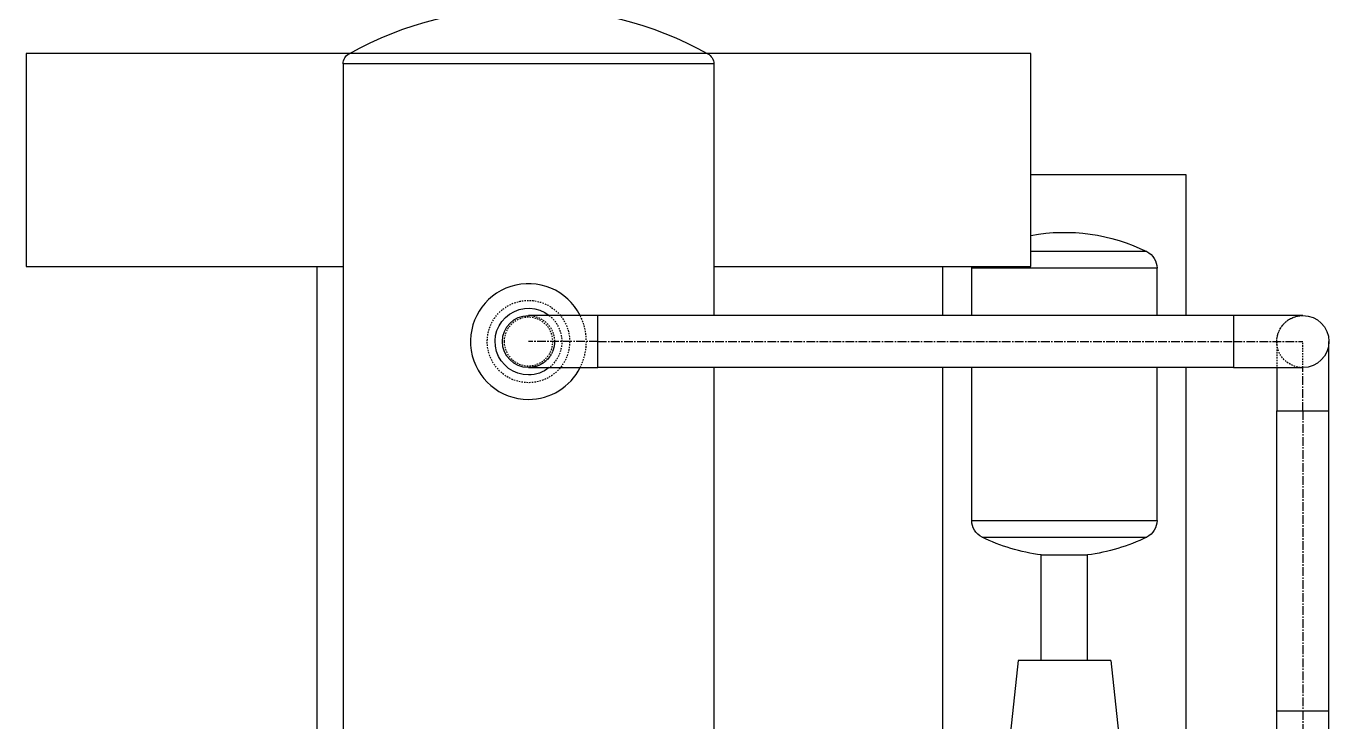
# Model space of a CAD drawing. Header units: inches. Extents: x -253 to 1500, y -183 to 1800.
# Drawn here: x 90.4 to 202.8, y 73.7 to 133.8 of the extents above; entities that cross this region are included whole.
import ezdxf

# ---------------------------------------------------------------- set-up
doc = ezdxf.new("R2010")
doc.units = ezdxf.units.IN
doc.header["$MEASUREMENT"] = 0
doc.linetypes.add('CENTER2', pattern=[1.125, 0.75, -0.125, 0.125, -0.125])
doc.linetypes.add('HIDDEN2', pattern=[0.1875, 0.125, -0.0625])
for name, color, linetype in [('Top (Plan) View-CENTER', 1, 'CENTER2'), ('Top (Plan) View-EQUIP', 3, 'Continuous'), ('Top (Plan) View-HIDDEN', 7, 'HIDDEN2'), ('Top (Plan) View-MISC', 7, 'Continuous'), ('Top (Plan) View-PIPING', 5, 'Continuous')]:
    doc.layers.add(name, color=color, linetype=linetype)

# ---------------------------------------------------------------- blocks, each defined once
blk = doc.blocks.new('*U119')
at = {"layer": 'Top (Plan) View-MISC', "color": 0, "linetype": 'ByBlock', "lineweight": -2}
for p, q in [((90.35, 131.44), (90.35, 113.06)), ((118.25, 131.44), (90.35, 131.44)), ((177.11, 131.44), (149.22, 131.44)), ((177.11, 113.06), (177.11, 131.44)), ((90.35, 113.06), (117.73, 113.06)), ((149.73, 113.06), (177.11, 113.06))]:
    blk.add_line(p, q, dxfattribs=at)
blk = doc.blocks.new('*U123')
at = {"layer": 'Top (Plan) View-EQUIP', "color": 0, "linetype": 'ByBlock', "lineweight": -2}
for p, q in [((115.5, 61.89), (115.5, 113.06)), ((115.5, 57), (115.5, 61.11)), ((115.5, 57), (117.73, 57))]:
    blk.add_line(p, q, dxfattribs=at)
blk = doc.blocks.new('*U124')
at = {"layer": 'Top (Plan) View-EQUIP', "color": 0, "linetype": 'ByBlock', "lineweight": -2}
for p, q in [((149.73, 130.56), (117.73, 130.56)), ((117.73, 130.56), (117.73, 10.56)), ((133.73, 130.56), (117.73, 130.56)), ((133.73, 131.44), (118.25, 131.44)), ((149.22, 131.44), (133.73, 131.44)), ((149.73, 130.56), (133.73, 130.56)), ((149.73, 130.56), (149.73, 108.81)), ((149.73, 104.31), (149.73, 10.56)), ((151.73, 10.56), (115.73, 10.56)), ((115.73, 10.56), (115.73, 8.56)), ((151.73, 10.56), (151.73, 8.56)), ((115.73, 8.56), (151.73, 8.56)), ((117.73, 8.56), (117.73, 4.01)), ((149.73, 8.56), (149.73, 4.01)), ((117.73, -4.01), (117.73, -11.19)), ((149.73, -4.01), (149.73, -21.44)), ((117.73, -15.69), (117.73, -21.44)), ((151.73, -21.44), (115.73, -21.44)), ((115.73, -21.44), (115.73, -23.44)), ((151.73, -21.44), (151.73, -23.44)), ((115.73, -23.44), (151.73, -23.44))]:
    blk.add_line(p, q, dxfattribs=at)
at = {"layer": 'Top (Plan) View-EQUIP', "color": 0, "linetype": 'ByBlock', "lineweight": -2, "extrusion": (0, 0, -1)}
for centre, radius, start, end in [((-133.73, 103.43), 32, 61.0615, 118.9385), ((-118.73, 130.56), 1, 0, 61.0615), ((-148.73, 130.56), 1, 118.9385, 180)]:
    blk.add_arc(centre, radius, start, end, dxfattribs=at)
blk = doc.blocks.new('*U139')
at = {"layer": 'Top (Plan) View-HIDDEN', "extrusion": (0, 0, -1)}
blk.add_arc((-133.73, 106.56), 2.88, 128.5, 231.5, dxfattribs=at)
at = {"layer": 'Top (Plan) View-HIDDEN'}
blk.add_arc((133.73, 106.56), 5, 333.2563, 26.7437, dxfattribs=at)
at = {"layer": 'Top (Plan) View-PIPING', "color": 0, "linetype": 'ByBlock', "lineweight": -2}
for start, end in [(26.7437, 270), (270, 333.2563)]:
    blk.add_arc((133.73, 106.56), 5, start, end, dxfattribs=at)
at = {"layer": 'Top (Plan) View-PIPING', "color": 0, "linetype": 'ByBlock', "lineweight": -2, "extrusion": (0, 0, -1)}
for start, end in [(270, 128.5), (231.5, 270)]:
    blk.add_arc((-133.73, 106.56), 2.88, start, end, dxfattribs=at)
blk = doc.blocks.new('*U144')
at = {"layer": 'Top (Plan) View-HIDDEN'}
blk.add_circle((133.73, 106.56), 3.56, dxfattribs=at)
at = {"layer": 'Top (Plan) View-HIDDEN', "extrusion": (0, 0, -1)}
blk.add_circle((-133.73, 106.56), 2.1, dxfattribs=at)
blk = doc.blocks.new('*U148')
at = {"layer": 'Top (Plan) View-HIDDEN', "extrusion": (0, 0, -1)}
blk.add_arc((-133.73, 106.56), 2.25, 90, 270, dxfattribs=at)
at = {"layer": 'Top (Plan) View-PIPING', "color": 0, "linetype": 'ByBlock', "lineweight": -2, "extrusion": (0, 0, -1)}
blk.add_arc((-133.73, 106.56), 2.25, 270, 90, dxfattribs=at)
blk = doc.blocks.new('*U149')
at = {"layer": 'Top (Plan) View-CENTER'}
blk.add_line((139.73, 106.56), (133.73, 106.56), dxfattribs=at)
at = {"layer": 'Top (Plan) View-HIDDEN', "extrusion": (0, 0, -1)}
for start, end in [(90, 180), (180, 270)]:
    blk.add_arc((-133.73, 106.56), 2.25, start, end, dxfattribs=at)
at = {"layer": 'Top (Plan) View-PIPING', "color": 0, "linetype": 'ByBlock', "lineweight": -2}
for p, q in [((139.73, 108.81), (133.73, 108.81)), ((139.73, 104.31), (139.73, 108.81)), ((133.73, 104.31), (139.73, 104.31))]:
    blk.add_line(p, q, dxfattribs=at)
at = {"layer": 'Top (Plan) View-PIPING', "color": 0, "linetype": 'ByBlock', "lineweight": -2, "extrusion": (0, 0, -1)}
blk.add_arc((-133.73, 106.56), 2.25, 270, 90, dxfattribs=at)
blk = doc.blocks.new('*U169')
at = {"layer": 'Top (Plan) View-CENTER'}
blk.add_line((139.73, 106.56), (194.59, 106.56), dxfattribs=at)
at = {"layer": 'Top (Plan) View-PIPING', "color": 0, "linetype": 'ByBlock', "lineweight": -2}
for p, q in [((139.73, 106.56), (139.73, 108.81)), ((194.59, 108.81), (139.73, 108.81)), ((194.59, 108.81), (194.59, 106.56)), ((139.73, 104.31), (139.73, 106.56)), ((194.59, 106.56), (194.59, 104.31)), ((194.59, 104.31), (139.73, 104.31))]:
    blk.add_line(p, q, dxfattribs=at)
blk = doc.blocks.new('*U175')
at = {"layer": 'Top (Plan) View-EQUIP', "color": 0, "linetype": 'ByBlock', "lineweight": -2}
for p, q in [((177.11, 121), (190.5, 121)), ((190.5, 121), (190.5, 108.81)), ((187.11, 114.33), (177.11, 114.33)), ((169.5, 108.81), (169.5, 113.06)), ((188, 112.9), (172, 112.9)), ((172, 108.81), (172, 112.9)), ((188, 108.81), (188, 112.9)), ((169.5, 63.75), (169.5, 104.31)), ((172, 91.1), (172, 104.31)), ((188, 91.1), (188, 104.31)), ((190.5, 104.31), (190.5, 57)), ((172, 91.1), (180, 91.1)), ((180, 91.1), (188, 91.1)), ((172.89, 89.67), (180, 89.67)), ((180, 89.67), (187.11, 89.67)), ((178, 88.13), (180, 88.13)), ((178, 79), (178, 88.13)), ((180, 88.13), (182, 88.13)), ((182, 79), (182, 88.13)), ((176, 79), (174.5, 65)), ((184, 79), (176, 79)), ((184, 79), (185.5, 65)), ((174.38, 64.6), (174.38, 65)), ((174.38, 65), (174.5, 65)), ((174.5, 65), (176.43, 65)), ((183.57, 65), (185.5, 65)), ((185.5, 65), (185.62, 65)), ((185.62, 65), (185.62, 64.6)), ((169.5, 57), (169.5, 59.25)), ((174.38, 58), (174.38, 58.4)), ((174.38, 58), (176, 58)), ((176.54, 57.89), (175.22, 55.69)), ((176, 58), (176.43, 58)), ((169.5, 57), (176.01, 57)), ((186.6, 57), (190.5, 57)), ((177.75, 55.69), (173.75, 55.69)), ((173.75, 54.25), (173.75, 55.69)), ((173.75, 54.25), (177.75, 54.25))]:
    blk.add_line(p, q, dxfattribs=at)
at = {"layer": 'Top (Plan) View-EQUIP', "color": 0, "linetype": 'ByBlock', "lineweight": -2, "extrusion": (0, 0, -1)}
for centre, radius, start, end in [((-180, 100), 16, 79.6085, 116.3878), ((-186.4, 112.9), 1.6, 116.3878, 180), ((-173.6, 112.9), 1.6, 0, 5.6072), ((-173.6, 91.1), 1.6, 296.3878, 0), ((-186.4, 91.1), 1.6, 180, 243.6122), ((-180, 104), 16, 277.1808, 296.3878), ((-180, 104), 16, 243.6122, 262.8192), ((-176, 61.5), 3.5, 40.0052, 90), ((-184, 61.5), 3.5, 90, 233.2027), ((-176, 61.5), 3.5, 270, 319.9948)]:
    blk.add_arc(centre, radius, start, end, dxfattribs=at)
blk = doc.blocks.new('*U214')
at = {"layer": 'Top (Plan) View-CENTER'}
blk.add_line((194.59, 106.56), (200.59, 106.56), dxfattribs=at)
at = {"layer": 'Top (Plan) View-HIDDEN', "extrusion": (0, 0, -1)}
for start, end in [(0, 90), (270, 0)]:
    blk.add_arc((-200.59, 106.56), 2.25, start, end, dxfattribs=at)
at = {"layer": 'Top (Plan) View-PIPING', "color": 0, "linetype": 'ByBlock', "lineweight": -2}
for p, q in [((194.59, 108.81), (194.59, 104.31)), ((200.59, 108.81), (194.59, 108.81)), ((194.59, 104.31), (200.59, 104.31))]:
    blk.add_line(p, q, dxfattribs=at)
at = {"layer": 'Top (Plan) View-PIPING', "color": 0, "linetype": 'ByBlock', "lineweight": -2, "extrusion": (0, -9.73124e-48, -1)}
blk.add_arc((-200.59, 106.56), 2.25, 90, 270, dxfattribs=at)
blk = doc.blocks.new('*U216')
at = {"layer": 'Top (Plan) View-CENTER'}
blk.add_line((200.59, 100.56), (200.59, 74.62), dxfattribs=at)
at = {"layer": 'Top (Plan) View-PIPING', "color": 0, "linetype": 'ByBlock', "lineweight": -2}
for p, q in [((198.34, 100.56), (200.59, 100.56)), ((198.34, 74.62), (198.34, 100.56)), ((200.59, 100.56), (202.84, 100.56)), ((202.84, 74.62), (202.84, 100.56)), ((200.59, 74.62), (198.34, 74.62)), ((202.84, 74.62), (200.59, 74.62))]:
    blk.add_line(p, q, dxfattribs=at)
blk = doc.blocks.new('*U227')
at = {"layer": 'Top (Plan) View-HIDDEN', "extrusion": (0, 0, -1)}
blk.add_arc((-200.59, 106.56), 2.25, 270, 90, dxfattribs=at)
at = {"layer": 'Top (Plan) View-PIPING', "color": 0, "linetype": 'ByBlock', "lineweight": -2, "extrusion": (0, 0, -1)}
blk.add_arc((-200.59, 106.56), 2.25, 90, 270, dxfattribs=at)
blk = doc.blocks.new('*U228')
at = {"layer": 'Top (Plan) View-CENTER'}
blk.add_line((200.59, 100.56), (200.59, 104.31), dxfattribs=at)
at = {"layer": 'Top (Plan) View-HIDDEN'}
for p, q in [((198.34, 106.56), (198.34, 104.31)), ((200.59, 104.31), (200.59, 106.56))]:
    blk.add_line(p, q, dxfattribs=at)
at = {"layer": 'Top (Plan) View-PIPING', "color": 0, "linetype": 'ByBlock', "lineweight": -2}
for p, q in [((202.84, 100.56), (202.84, 106.56)), ((198.34, 104.31), (198.34, 100.56)), ((198.34, 100.56), (200.59, 100.56)), ((200.59, 100.56), (202.84, 100.56))]:
    blk.add_line(p, q, dxfattribs=at)
blk = doc.blocks.new('*U229')
at = {"layer": 'Top (Plan) View-CENTER'}
blk.add_line((200.59, 74.62), (200.59, 72.75), dxfattribs=at)
at = {"layer": 'Top (Plan) View-HIDDEN'}
for p, q in [((200.59, 72.75), (200.59, 66.38)), ((198.34, 66.38), (202.84, 66.38))]:
    blk.add_line(p, q, dxfattribs=at)
at = {"layer": 'Top (Plan) View-PIPING', "color": 0, "linetype": 'ByBlock', "lineweight": -2}
for p, q in [((202.84, 74.62), (198.34, 74.62)), ((198.34, 70.5), (198.34, 74.62)), ((202.84, 70.5), (202.84, 74.62))]:
    blk.add_line(p, q, dxfattribs=at)

msp = doc.modelspace()

# ---------------------------------------------------------------- block references
at = {"layer": 'Top (Plan) View-EQUIP'}
for name in ['*U124', '*U175', '*U123']:
    msp.add_blockref(name, (0, 0), dxfattribs=at)
at = {"layer": 'Top (Plan) View-MISC'}
msp.add_blockref('*U119', (0, 0), dxfattribs=at)
at = {"layer": 'Top (Plan) View-PIPING'}
for name in ['*U139', '*U144', '*U148', '*U149', '*U169', '*U214', '*U227', '*U228', '*U216', '*U229']:
    msp.add_blockref(name, (0, 0), dxfattribs=at)

doc.saveas('drawing.dxf')
